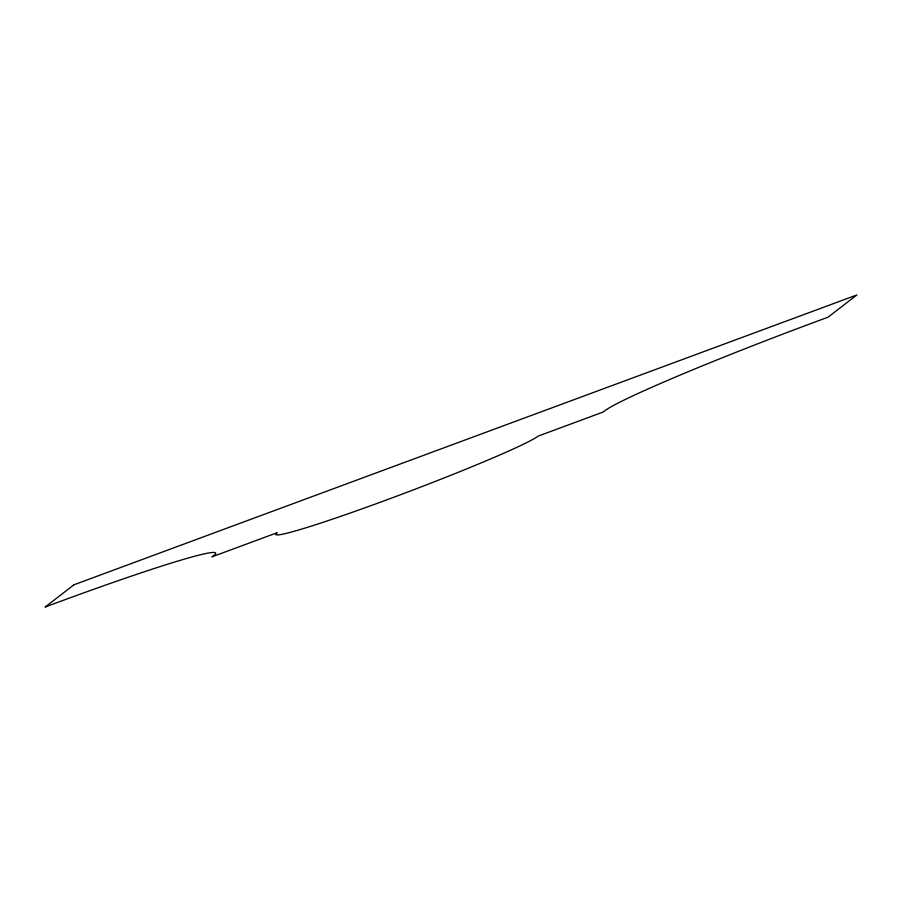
<?xml version="1.0" encoding="UTF-8"?>
<svg xmlns="http://www.w3.org/2000/svg" width="902" height="902" viewBox="0 0 902 902"><rect width="100%" height="100%" fill="white"/><g stroke="black" fill="none" stroke-linecap="round" stroke-linejoin="round"><path stroke-width="1.35" d="M73.998 584.778L45.1 607.057A200.932 10.17 -20.8 0 1 211.925 556.872L277.173 532.71A141.073 7.137 -20.8 0 0 388.39 499.257A141.073 7.137 -20.8 0 0 538.133 436.106L603.382 411.955A200.932 10.17 -20.8 0 1 828.002 317.222L856.9 294.943L73.998 584.778"/></g></svg>
